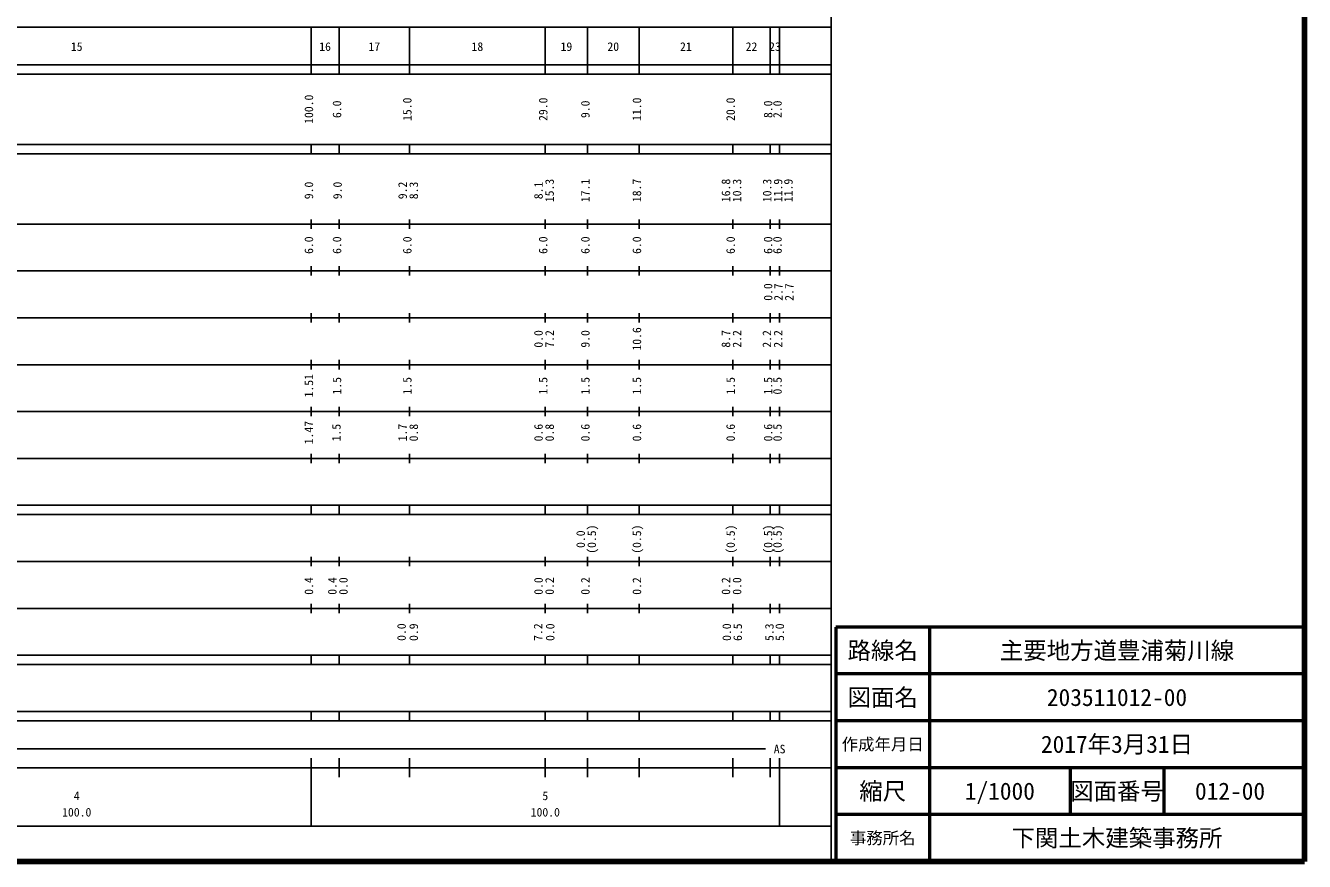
# Model space of a CAD drawing. Units: millimetres on the paper, enlarged 1000 times. Extents: x 40000 to 680000, y 20000 to 380000.
# Drawn here: x 407085 to 680000, y 20000 to 198357 of the extents above; entities that cross this region are included whole.
import ezdxf
from ezdxf.enums import TextEntityAlignment as Align

# ---------------------------------------------------------------- set-up
doc = ezdxf.new("R2010")
doc.units = ezdxf.units.MM
doc.header["$LTSCALE"] = 1000
for name, color, linetype, lineweight in [('M-TTL', 2, 'Continuous', 140), ('M-TTL-BAND', 7, 'Continuous', 25), ('M-TTL-FRAM', 2, 'Continuous', 50), ('M-TTL-LINE', 7, 'Continuous', 50)]:
    doc.layers.add(name, color=color, linetype=linetype, lineweight=lineweight)
doc.layers.add('M-TTL-TXT', color=7, linetype='Continuous')
doc.styles.add('ＭＳ ゴシック', font='')
doc.styles.get('ＭＳ ゴシック').set_extended_font_data('MS Gothic')

msp = doc.modelspace()

# ---------------------------------------------------------------- linework, layer by layer
at = {"layer": 'M-TTL'}
for p, q in [((680000, 20000), (680000, 380000)), ((40000, 20000), (680000, 20000))]:
    msp.add_line(p, q, dxfattribs=at)
at = {"layer": 'M-TTL-BAND'}
for p, q in [((579000, 20000), (579000, 370000)), ((68000, 198000), (579000, 198000)), ((468000, 188000), (468000, 198000)), ((474000, 188000), (474000, 198000)), ((489000, 188000), (489000, 198000)), ((518000, 188000), (518000, 198000)), ((527000, 188000), (527000, 198000)), ((538000, 188000), (538000, 198000)), ((558000, 188000), (558000, 198000)), ((566000, 188000), (566000, 198000)), ((568000, 188000), (568000, 198000)), ((40000, 190000), (579000, 190000)), ((40000, 188000), (579000, 188000)), ((40000, 173000), (579000, 173000)), ((468000, 171000), (468000, 173000)), ((474000, 171000), (474000, 173000)), ((489000, 171000), (489000, 173000)), ((518000, 171000), (518000, 173000)), ((527000, 171000), (527000, 173000)), ((538000, 171000), (538000, 173000)), ((558000, 171000), (558000, 173000)), ((566000, 171000), (566000, 173000)), ((568000, 171000), (568000, 173000)), ((40000, 171000), (579000, 171000)), ((40000, 156000), (579000, 156000)), ((468000, 155000), (468000, 157000)), ((474000, 155000), (474000, 157000)), ((489000, 155000), (489000, 157000)), ((518000, 155000), (518000, 157000)), ((527000, 155000), (527000, 157000)), ((538000, 155000), (538000, 157000)), ((558000, 155000), (558000, 157000)), ((566000, 155000), (566000, 157000)), ((568000, 155000), (568000, 157000)), ((46000, 146000), (579000, 146000)), ((468000, 145000), (468000, 147000)), ((474000, 145000), (474000, 147000)), ((489000, 145000), (489000, 147000)), ((518000, 145000), (518000, 147000)), ((527000, 145000), (527000, 147000)), ((538000, 145000), (538000, 147000)), ((558000, 145000), (558000, 147000)), ((566000, 145000), (566000, 147000)), ((568000, 145000), (568000, 147000)), ((468000, 135000), (468000, 137000)), ((474000, 135000), (474000, 137000)), ((489000, 135000), (489000, 137000)), ((518000, 135000), (518000, 137000)), ((527000, 135000), (527000, 137000)), ((538000, 135000), (538000, 137000)), ((558000, 135000), (558000, 137000)), ((566000, 135000), (566000, 137000)), ((568000, 135000), (568000, 137000)), ((52000, 136000), (579000, 136000)), ((46000, 126000), (579000, 126000)), ((468000, 125000), (468000, 127000)), ((474000, 125000), (474000, 127000)), ((489000, 125000), (489000, 127000)), ((518000, 125000), (518000, 127000)), ((527000, 125000), (527000, 127000)), ((538000, 125000), (538000, 127000)), ((558000, 125000), (558000, 127000)), ((566000, 125000), (566000, 127000)), ((568000, 125000), (568000, 127000)), ((52000, 116000), (579000, 116000)), ((468000, 115000), (468000, 117000)), ((474000, 115000), (474000, 117000)), ((489000, 115000), (489000, 117000)), ((518000, 115000), (518000, 117000)), ((527000, 115000), (527000, 117000)), ((538000, 115000), (538000, 117000)), ((558000, 115000), (558000, 117000)), ((566000, 115000), (566000, 117000)), ((568000, 115000), (568000, 117000)), ((468000, 105000), (468000, 107000)), ((474000, 105000), (474000, 107000)), ((489000, 105000), (489000, 107000)), ((518000, 105000), (518000, 107000)), ((527000, 105000), (527000, 107000)), ((538000, 105000), (538000, 107000)), ((558000, 105000), (558000, 107000)), ((566000, 105000), (566000, 107000)), ((568000, 105000), (568000, 107000)), ((46000, 106000), (579000, 106000)), ((40000, 96000), (579000, 96000)), ((468000, 94000), (468000, 96000)), ((474000, 94000), (474000, 96000)), ((489000, 94000), (489000, 96000)), ((518000, 94000), (518000, 96000)), ((527000, 94000), (527000, 96000)), ((538000, 94000), (538000, 96000)), ((558000, 94000), (558000, 96000)), ((566000, 94000), (566000, 96000)), ((568000, 94000), (568000, 96000)), ((40000, 94000), (579000, 94000)), ((468000, 83000), (468000, 85000)), ((474000, 83000), (474000, 85000)), ((489000, 83000), (489000, 85000)), ((518000, 83000), (518000, 85000)), ((527000, 83000), (527000, 85000)), ((538000, 83000), (538000, 85000)), ((558000, 83000), (558000, 85000)), ((566000, 83000), (566000, 85000)), ((568000, 83000), (568000, 85000)), ((49000, 84000), (579000, 84000)), ((40000, 74000), (579000, 74000)), ((468000, 73000), (468000, 75000)), ((474000, 73000), (474000, 75000)), ((489000, 73000), (489000, 75000)), ((518000, 73000), (518000, 75000)), ((527000, 73000), (527000, 75000)), ((538000, 73000), (538000, 75000)), ((558000, 73000), (558000, 75000)), ((566000, 73000), (566000, 75000)), ((568000, 73000), (568000, 75000)), ((40000, 64000), (579000, 64000)), ((468000, 62000), (468000, 64000)), ((474000, 62000), (474000, 64000)), ((489000, 62000), (489000, 64000)), ((518000, 62000), (518000, 64000)), ((527000, 62000), (527000, 64000)), ((538000, 62000), (538000, 64000)), ((558000, 62000), (558000, 64000)), ((566000, 62000), (566000, 64000)), ((568000, 62000), (568000, 64000)), ((40000, 62000), (579000, 62000)), ((40000, 52000), (579000, 52000)), ((468000, 50000), (468000, 52000)), ((474000, 50000), (474000, 52000)), ((489000, 50000), (489000, 52000)), ((518000, 50000), (518000, 52000)), ((527000, 50000), (527000, 52000)), ((538000, 50000), (538000, 52000)), ((558000, 50000), (558000, 52000)), ((566000, 50000), (566000, 52000)), ((568000, 50000), (568000, 52000)), ((40000, 50000), (579000, 50000)), ((71000, 44000), (565000, 44000)), ((468000, 27500), (468000, 42000)), ((474000, 38000), (474000, 42000)), ((489000, 38000), (489000, 42000)), ((518000, 38000), (518000, 42000)), ((527000, 38000), (527000, 42000)), ((538000, 38000), (538000, 42000)), ((558000, 38000), (558000, 42000)), ((566000, 38000), (566000, 42000)), ((568000, 27500), (568000, 42000)), ((40000, 40000), (579000, 40000)), ((68000, 27500), (579000, 27500))]:
    msp.add_line(p, q, dxfattribs=at)
at = {"layer": 'M-TTL-FRAM'}
for p, q in [((680000, 70000), (580000, 70000)), ((580000, 70000), (580000, 20000))]:
    msp.add_line(p, q, dxfattribs=at)
at = {"layer": 'M-TTL-LINE'}
for p, q in [((600000, 70000), (600000, 20000)), ((680000, 60000), (580000, 60000)), ((680000, 50000), (580000, 50000)), ((680000, 40000), (580000, 40000)), ((630000, 40000), (630000, 30000)), ((650000, 40000), (650000, 30000)), ((680000, 30000), (580000, 30000))]:
    msp.add_line(p, q, dxfattribs=at)

# ---------------------------------------------------------------- texts
at = {"layer": 'M-TTL-BAND', "style": 'ＭＳ ゴシック'}
for s, p in [('15', (418000, 192405)), ('16', (471000, 192405)), ('17', (481500, 192405)), ('18', (503500, 192405)), ('19', (522500, 192405)), ('20', (532500, 192405)), ('21', (548000, 192405)), ('22', (562000, 192405)), ('23', (567000, 192405)), ('AS', (568000, 42500)), ('4', (418000, 32523)), ('5', (518000, 32523)), ('100.0', (418000, 29033)), ('100.0', (518000, 29033))]:
    msp.add_text(s, height=1833, dxfattribs=at).set_placement(p, align=Align.BOTTOM_CENTER)
for s, p in [('100.0', (469000, 180500)), ('15.0', (490000, 180500)), ('29.0', (519000, 180500)), ('11.0', (539000, 180500)), ('20.0', (559000, 180500)), ('6.0', (475000, 180500)), ('9.0', (528000, 180500)), ('8.0', (567000, 180500)), ('2.0', (569000, 180500)), ('9.0', (469000, 163174)), ('9.0', (475110, 163174)), ('9.2', (489000, 163174)), ('8.3', (491370, 163174)), ('8.1', (518000, 163174)), ('15.3', (520370, 163174)), ('17.1', (528000, 163174)), ('18.7', (539000, 163174)), ('16.8', (558000, 163174)), ('10.3', (560370, 163174)), ('10.3', (566803, 163174)), ('11.9', (569130, 163174)), ('11.9', (571328, 163174)), ('6.0', (469000, 151500)), ('6.0', (475000, 151500)), ('6.0', (490000, 151500)), ('6.0', (519000, 151500)), ('6.0', (528000, 151500)), ('6.0', (539000, 151500)), ('6.0', (559000, 151500)), ('6.0', (567000, 151500)), ('6.0', (569000, 151500)), ('0.0', (567000, 141500)), ('2.7', (569194, 141500)), ('2.7', (571522, 141500)), ('10.6', (539000, 131500)), ('0.0', (518000, 131500)), ('7.2', (520370, 131500)), ('9.0', (528000, 131500)), ('8.7', (558000, 131500)), ('2.2', (560370, 131500)), ('2.2', (566749, 131500)), ('2.2', (569141, 131500)), ('1.51', (469000, 121500)), ('1.5', (475000, 121500)), ('1.5', (490000, 121500)), ('1.5', (519000, 121500)), ('1.5', (528000, 121500)), ('1.5', (539000, 121500)), ('1.5', (559000, 121500)), ('1.5', (567000, 121500)), ('0.5', (569000, 121500)), ('1.47', (469000, 111500)), ('1.5', (474877, 111500)), ('1.7', (489000, 111500)), ('0.8', (491370, 111500)), ('0.6', (518000, 111500)), ('0.8', (520370, 111500)), ('0.6', (528000, 111500)), ('0.6', (539000, 111500)), ('0.6', (559000, 111500)), ('0.6', (567000, 111500)), ('0.5', (569000, 111500)), ('0.0', (527000, 88764)), ('(0.5)', (529370, 88764)), ('(0.5)', (539000, 88764)), ('(0.5)', (559000, 88764)), ('(0.5)', (567000, 88764)), ('(0.5)', (569000, 88764)), ('0.4', (469000, 78764)), ('0.4', (474000, 78764)), ('0.0', (476370, 78764)), ('0.0', (518000, 78764)), ('0.2', (520370, 78764)), ('0.2', (528000, 78764)), ('0.2', (539000, 78764)), ('0.2', (558000, 78764)), ('0.0', (560370, 78764)), ('0.0', (488781, 68926)), ('0.9', (491367, 68916)), ('7.2', (517915, 68925)), ('0.0', (520498, 68915)), ('0.0', (558185, 68926)), ('6.5', (560516, 68914)), ('5.3', (567274, 68915)), ('5.0', (569494, 68916))]:
    msp.add_text(s, height=1833, rotation=90, dxfattribs=at).set_placement(p, align=Align.BOTTOM_CENTER)
at = {"layer": 'M-TTL-TXT', "style": 'ＭＳ ゴシック'}
for s, height, p in [('路線名', 3666, (590000, 65000)), ('路線名', 3666, (590000, 65000)), ('主要地方道豊浦菊川線', 3666, (640000, 65000)), ('図面名', 3666, (590000, 55000)), ('図面名', 3666, (590000, 55000)), ('203511012-00', 3666, (640000, 55000)), ('作成年月日', 2566, (590000, 45000)), ('作成年月日', 2566, (590000, 45000)), ('2017年3月31日', 3666, (640000, 45000)), ('縮尺', 3666, (590000, 35000)), ('縮尺', 3666, (590000, 35000)), ('1/1000', 3666, (615000, 35000)), ('図面番号', 3666, (640000, 35000)), ('図面番号', 3666, (640000, 35000)), ('012-00', 3666, (664125, 35000)), ('下関土木建築事務所', 3666, (640000, 25000)), ('事務所名', 2566, (590000, 25000)), ('事務所名', 2566, (590000, 25000))]:
    msp.add_text(s, height=height, dxfattribs=at).set_placement(p, align=Align.MIDDLE_CENTER)

doc.saveas('drawing.dxf')
